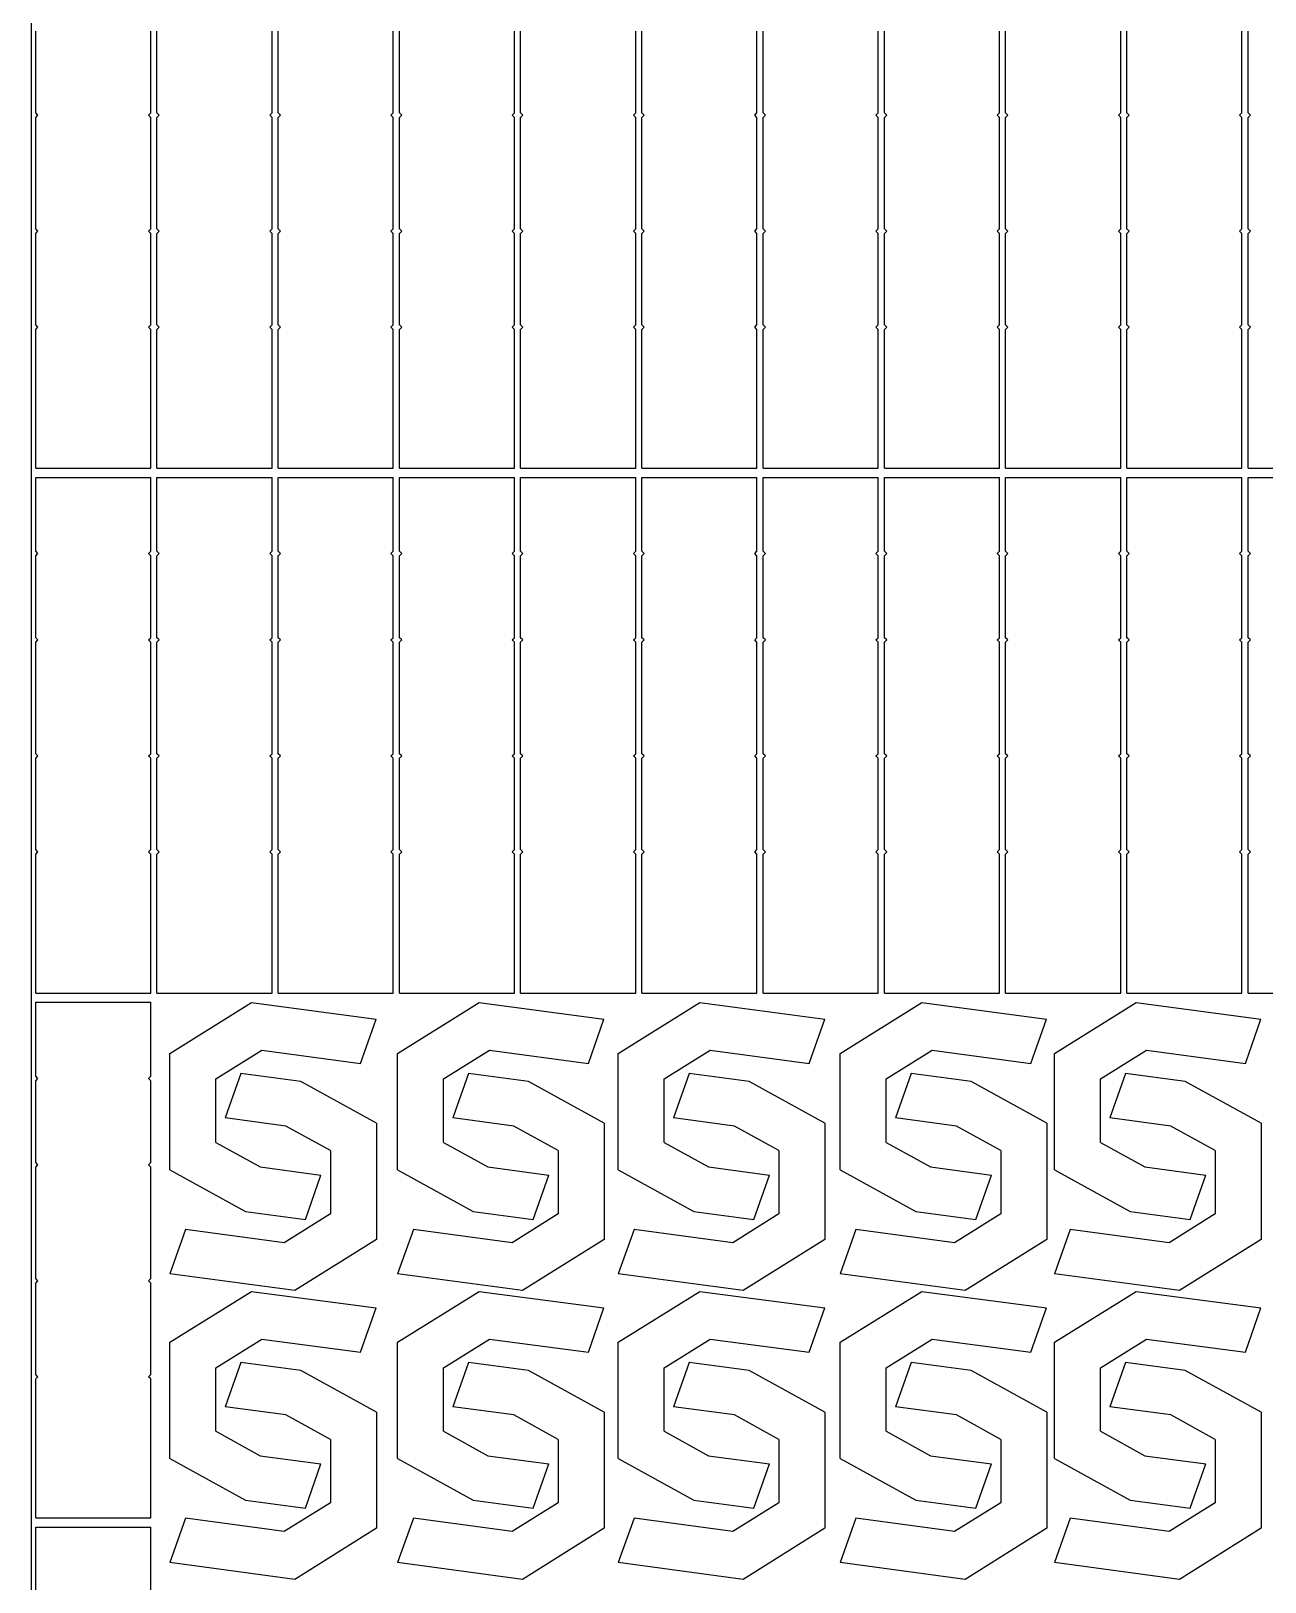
# Model space of a CAD drawing. Header units: millimetres. Extents: x 47861 to 59117, y 10924 to 15324.
# Drawn here: x 57617 to 58421, y 12038 to 13048 of the extents above; entities that cross this region are included whole.
import ezdxf

# ---------------------------------------------------------------- set-up
doc = ezdxf.new("R2010")
doc.units = ezdxf.units.MM

msp = doc.modelspace()

# ---------------------------------------------------------------- linework, layer by layer
at = {"color": 2}
for p, q in [((57617.3, 14809.5), (57617.3, 11009.5)), ((57620.3, 12995.1), (57620.3, 13048.4)), ((57695.3, 12995.1), (57695.3, 13048.4)), ((57699.3, 12995.1), (57699.3, 13048.4)), ((57774.3, 12995.1), (57774.3, 13048.4)), ((57778.3, 12995.1), (57778.3, 13048.4)), ((57853.3, 12995.1), (57853.3, 13048.4)), ((57857.3, 12995.1), (57857.3, 13048.4)), ((57932.3, 12995.1), (57932.3, 13048.4)), ((57936.3, 12995.1), (57936.3, 13048.4)), ((58011.3, 12995.1), (58011.3, 13048.4)), ((58015.3, 12995.1), (58015.3, 13048.4)), ((58090.3, 12995.1), (58090.3, 13048.4)), ((58094.3, 12995.1), (58094.3, 13048.4)), ((58169.3, 12995.1), (58169.3, 13048.4)), ((58173.3, 12995.1), (58173.3, 13048.4)), ((58248.3, 12995.1), (58248.3, 13048.4)), ((58252.3, 12995.1), (58252.3, 13048.4)), ((58327.3, 12995.1), (58327.3, 13048.4)), ((58331.3, 12995.1), (58331.3, 13048.4)), ((58406.3, 12995.1), (58406.3, 13048.4)), ((58410.3, 12995.1), (58410.3, 13048.4)), ((57621.8, 12993.6), (57620.3, 12995.1)), ((57620.3, 12992.1), (57621.8, 12993.6)), ((57620.3, 12919.5), (57620.3, 12992.1)), ((57693.8, 12993.6), (57695.3, 12995.1)), ((57695.3, 12992.1), (57693.8, 12993.6)), ((57695.3, 12919.5), (57695.3, 12992.1)), ((57700.8, 12993.6), (57699.3, 12995.1)), ((57699.3, 12992.1), (57700.8, 12993.6)), ((57699.3, 12919.5), (57699.3, 12992.1)), ((57772.8, 12993.6), (57774.3, 12995.1)), ((57774.3, 12992.1), (57772.8, 12993.6)), ((57774.3, 12919.5), (57774.3, 12992.1)), ((57779.8, 12993.6), (57778.3, 12995.1)), ((57778.3, 12992.1), (57779.8, 12993.6)), ((57778.3, 12919.5), (57778.3, 12992.1)), ((57851.8, 12993.6), (57853.3, 12995.1)), ((57853.3, 12992.1), (57851.8, 12993.6)), ((57853.3, 12919.5), (57853.3, 12992.1)), ((57858.8, 12993.6), (57857.3, 12995.1)), ((57857.3, 12992.1), (57858.8, 12993.6)), ((57857.3, 12919.5), (57857.3, 12992.1)), ((57930.8, 12993.6), (57932.3, 12995.1)), ((57932.3, 12992.1), (57930.8, 12993.6)), ((57932.3, 12919.5), (57932.3, 12992.1)), ((57937.8, 12993.6), (57936.3, 12995.1)), ((57936.3, 12992.1), (57937.8, 12993.6)), ((57936.3, 12919.5), (57936.3, 12992.1)), ((58009.8, 12993.6), (58011.3, 12995.1)), ((58011.3, 12992.1), (58009.8, 12993.6)), ((58011.3, 12919.5), (58011.3, 12992.1)), ((58016.8, 12993.6), (58015.3, 12995.1)), ((58015.3, 12992.1), (58016.8, 12993.6)), ((58015.3, 12919.5), (58015.3, 12992.1)), ((58088.8, 12993.6), (58090.3, 12995.1)), ((58090.3, 12992.1), (58088.8, 12993.6)), ((58090.3, 12919.5), (58090.3, 12992.1)), ((58095.8, 12993.6), (58094.3, 12995.1)), ((58094.3, 12992.1), (58095.8, 12993.6)), ((58094.3, 12919.5), (58094.3, 12992.1)), ((58167.8, 12993.6), (58169.3, 12995.1)), ((58169.3, 12992.1), (58167.8, 12993.6)), ((58169.3, 12919.5), (58169.3, 12992.1)), ((58174.8, 12993.6), (58173.3, 12995.1)), ((58173.3, 12992.1), (58174.8, 12993.6)), ((58173.3, 12919.5), (58173.3, 12992.1)), ((58246.8, 12993.6), (58248.3, 12995.1)), ((58248.3, 12992.1), (58246.8, 12993.6)), ((58248.3, 12919.5), (58248.3, 12992.1)), ((58253.8, 12993.6), (58252.3, 12995.1)), ((58252.3, 12992.1), (58253.8, 12993.6)), ((58252.3, 12919.5), (58252.3, 12992.1)), ((58325.8, 12993.6), (58327.3, 12995.1)), ((58327.3, 12992.1), (58325.8, 12993.6)), ((58327.3, 12919.5), (58327.3, 12992.1)), ((58332.8, 12993.6), (58331.3, 12995.1)), ((58331.3, 12992.1), (58332.8, 12993.6)), ((58331.3, 12919.5), (58331.3, 12992.1)), ((58404.8, 12993.6), (58406.3, 12995.1)), ((58406.3, 12992.1), (58404.8, 12993.6)), ((58406.3, 12919.5), (58406.3, 12992.1)), ((58411.8, 12993.6), (58410.3, 12995.1)), ((58410.3, 12992.1), (58411.8, 12993.6)), ((58410.3, 12919.5), (58410.3, 12992.1)), ((57621.8, 12918), (57620.3, 12919.5)), ((57620.3, 12916.5), (57621.8, 12918)), ((57693.8, 12918), (57695.3, 12919.5)), ((57695.3, 12916.5), (57693.8, 12918)), ((57700.8, 12918), (57699.3, 12919.5)), ((57699.3, 12916.5), (57700.8, 12918)), ((57772.8, 12918), (57774.3, 12919.5)), ((57774.3, 12916.5), (57772.8, 12918)), ((57779.8, 12918), (57778.3, 12919.5)), ((57778.3, 12916.5), (57779.8, 12918)), ((57851.8, 12918), (57853.3, 12919.5)), ((57853.3, 12916.5), (57851.8, 12918)), ((57858.8, 12918), (57857.3, 12919.5)), ((57857.3, 12916.5), (57858.8, 12918)), ((57930.8, 12918), (57932.3, 12919.5)), ((57932.3, 12916.5), (57930.8, 12918)), ((57937.8, 12918), (57936.3, 12919.5)), ((57936.3, 12916.5), (57937.8, 12918)), ((58009.8, 12918), (58011.3, 12919.5)), ((58011.3, 12916.5), (58009.8, 12918)), ((58016.8, 12918), (58015.3, 12919.5)), ((58015.3, 12916.5), (58016.8, 12918)), ((58088.8, 12918), (58090.3, 12919.5)), ((58090.3, 12916.5), (58088.8, 12918)), ((58095.8, 12918), (58094.3, 12919.5)), ((58094.3, 12916.5), (58095.8, 12918)), ((58167.8, 12918), (58169.3, 12919.5)), ((58169.3, 12916.5), (58167.8, 12918)), ((58174.8, 12918), (58173.3, 12919.5)), ((58173.3, 12916.5), (58174.8, 12918)), ((58246.8, 12918), (58248.3, 12919.5)), ((58248.3, 12916.5), (58246.8, 12918)), ((58253.8, 12918), (58252.3, 12919.5)), ((58252.3, 12916.5), (58253.8, 12918)), ((58325.8, 12918), (58327.3, 12919.5)), ((58327.3, 12916.5), (58325.8, 12918)), ((58332.8, 12918), (58331.3, 12919.5)), ((58331.3, 12916.5), (58332.8, 12918)), ((58404.8, 12918), (58406.3, 12919.5)), ((58406.3, 12916.5), (58404.8, 12918)), ((58411.8, 12918), (58410.3, 12919.5)), ((58410.3, 12916.5), (58411.8, 12918)), ((57620.3, 12857), (57620.3, 12916.5)), ((57695.3, 12857), (57695.3, 12916.5)), ((57699.3, 12857), (57699.3, 12916.5)), ((57774.3, 12857), (57774.3, 12916.5)), ((57778.3, 12857), (57778.3, 12916.5)), ((57853.3, 12857), (57853.3, 12916.5)), ((57857.3, 12857), (57857.3, 12916.5)), ((57932.3, 12857), (57932.3, 12916.5)), ((57936.3, 12857), (57936.3, 12916.5)), ((58011.3, 12857), (58011.3, 12916.5)), ((58015.3, 12857), (58015.3, 12916.5)), ((58090.3, 12857), (58090.3, 12916.5)), ((58094.3, 12857), (58094.3, 12916.5)), ((58169.3, 12857), (58169.3, 12916.5)), ((58173.3, 12857), (58173.3, 12916.5)), ((58248.3, 12857), (58248.3, 12916.5)), ((58252.3, 12857), (58252.3, 12916.5)), ((58327.3, 12857), (58327.3, 12916.5)), ((58331.3, 12857), (58331.3, 12916.5)), ((58406.3, 12857), (58406.3, 12916.5)), ((58410.3, 12857), (58410.3, 12916.5)), ((57621.8, 12855.5), (57620.3, 12857)), ((57693.8, 12855.5), (57695.3, 12857)), ((57700.8, 12855.5), (57699.3, 12857)), ((57772.8, 12855.5), (57774.3, 12857)), ((57779.8, 12855.5), (57778.3, 12857)), ((57851.8, 12855.5), (57853.3, 12857)), ((57858.8, 12855.5), (57857.3, 12857)), ((57930.8, 12855.5), (57932.3, 12857)), ((57937.8, 12855.5), (57936.3, 12857)), ((58009.8, 12855.5), (58011.3, 12857)), ((58016.8, 12855.5), (58015.3, 12857)), ((58088.8, 12855.5), (58090.3, 12857)), ((58095.8, 12855.5), (58094.3, 12857)), ((58167.8, 12855.5), (58169.3, 12857)), ((58174.8, 12855.5), (58173.3, 12857)), ((58246.8, 12855.5), (58248.3, 12857)), ((58253.8, 12855.5), (58252.3, 12857)), ((58325.8, 12855.5), (58327.3, 12857)), ((58332.8, 12855.5), (58331.3, 12857)), ((58404.8, 12855.5), (58406.3, 12857)), ((58411.8, 12855.5), (58410.3, 12857)), ((57620.3, 12854), (57621.8, 12855.5)), ((57620.3, 12763.5), (57620.3, 12854)), ((57695.3, 12854), (57693.8, 12855.5)), ((57695.3, 12763.5), (57695.3, 12854)), ((57699.3, 12854), (57700.8, 12855.5)), ((57699.3, 12763.5), (57699.3, 12854)), ((57774.3, 12854), (57772.8, 12855.5)), ((57774.3, 12763.5), (57774.3, 12854)), ((57778.3, 12854), (57779.8, 12855.5)), ((57778.3, 12763.5), (57778.3, 12854)), ((57853.3, 12854), (57851.8, 12855.5)), ((57853.3, 12763.5), (57853.3, 12854)), ((57857.3, 12854), (57858.8, 12855.5)), ((57857.3, 12763.5), (57857.3, 12854)), ((57932.3, 12854), (57930.8, 12855.5)), ((57932.3, 12763.5), (57932.3, 12854)), ((57936.3, 12854), (57937.8, 12855.5)), ((57936.3, 12763.5), (57936.3, 12854)), ((58011.3, 12854), (58009.8, 12855.5)), ((58011.3, 12763.5), (58011.3, 12854)), ((58015.3, 12854), (58016.8, 12855.5)), ((58015.3, 12763.5), (58015.3, 12854)), ((58090.3, 12854), (58088.8, 12855.5)), ((58090.3, 12763.5), (58090.3, 12854)), ((58094.3, 12854), (58095.8, 12855.5)), ((58094.3, 12763.5), (58094.3, 12854)), ((58169.3, 12854), (58167.8, 12855.5)), ((58169.3, 12763.5), (58169.3, 12854)), ((58173.3, 12854), (58174.8, 12855.5)), ((58173.3, 12763.5), (58173.3, 12854)), ((58248.3, 12854), (58246.8, 12855.5)), ((58248.3, 12763.5), (58248.3, 12854)), ((58252.3, 12854), (58253.8, 12855.5)), ((58252.3, 12763.5), (58252.3, 12854)), ((58327.3, 12854), (58325.8, 12855.5)), ((58327.3, 12763.5), (58327.3, 12854)), ((58331.3, 12854), (58332.8, 12855.5)), ((58331.3, 12763.5), (58331.3, 12854)), ((58406.3, 12854), (58404.8, 12855.5)), ((58406.3, 12763.5), (58406.3, 12854)), ((58410.3, 12854), (58411.8, 12855.5)), ((58410.3, 12763.5), (58410.3, 12854)), ((57620.3, 12763.5), (57695.3, 12763.5)), ((57620.3, 12709.4), (57620.3, 12757.5)), ((57620.3, 12757.5), (57695.3, 12757.5)), ((57695.3, 12709.4), (57695.3, 12757.5)), ((57699.3, 12763.5), (57774.3, 12763.5)), ((57699.3, 12709.4), (57699.3, 12757.5)), ((57699.3, 12757.5), (57774.3, 12757.5)), ((57774.3, 12709.4), (57774.3, 12757.5)), ((57778.3, 12763.5), (57853.3, 12763.5)), ((57778.3, 12709.4), (57778.3, 12757.5)), ((57778.3, 12757.5), (57853.3, 12757.5)), ((57853.3, 12709.4), (57853.3, 12757.5)), ((57857.3, 12763.5), (57932.3, 12763.5)), ((57857.3, 12709.4), (57857.3, 12757.5)), ((57857.3, 12757.5), (57932.3, 12757.5)), ((57932.3, 12709.4), (57932.3, 12757.5)), ((57936.3, 12763.5), (58011.3, 12763.5)), ((57936.3, 12709.4), (57936.3, 12757.5)), ((57936.3, 12757.5), (58011.3, 12757.5)), ((58011.3, 12709.4), (58011.3, 12757.5)), ((58015.3, 12763.5), (58090.3, 12763.5)), ((58015.3, 12709.4), (58015.3, 12757.5)), ((58015.3, 12757.5), (58090.3, 12757.5)), ((58090.3, 12709.4), (58090.3, 12757.5)), ((58094.3, 12763.5), (58169.3, 12763.5)), ((58094.3, 12709.4), (58094.3, 12757.5)), ((58094.3, 12757.5), (58169.3, 12757.5)), ((58169.3, 12709.4), (58169.3, 12757.5)), ((58173.3, 12763.5), (58248.3, 12763.5)), ((58173.3, 12709.4), (58173.3, 12757.5)), ((58173.3, 12757.5), (58248.3, 12757.5)), ((58248.3, 12709.4), (58248.3, 12757.5)), ((58252.3, 12763.5), (58327.3, 12763.5)), ((58252.3, 12709.4), (58252.3, 12757.5)), ((58252.3, 12757.5), (58327.3, 12757.5)), ((58327.3, 12709.4), (58327.3, 12757.5)), ((58331.3, 12763.5), (58406.3, 12763.5)), ((58331.3, 12709.4), (58331.3, 12757.5)), ((58331.3, 12757.5), (58406.3, 12757.5)), ((58406.3, 12709.4), (58406.3, 12757.5)), ((58410.3, 12763.5), (58485.3, 12763.5)), ((58410.3, 12709.4), (58410.3, 12757.5)), ((58410.3, 12757.5), (58485.3, 12757.5)), ((57621.8, 12707.9), (57620.3, 12709.4)), ((57620.3, 12706.4), (57621.8, 12707.9)), ((57620.3, 12653.1), (57620.3, 12706.4)), ((57693.8, 12707.9), (57695.3, 12709.4)), ((57695.3, 12706.4), (57693.8, 12707.9)), ((57695.3, 12653.1), (57695.3, 12706.4)), ((57700.8, 12707.9), (57699.3, 12709.4)), ((57699.3, 12706.4), (57700.8, 12707.9)), ((57699.3, 12653.1), (57699.3, 12706.4)), ((57772.8, 12707.9), (57774.3, 12709.4)), ((57774.3, 12706.4), (57772.8, 12707.9)), ((57774.3, 12653.1), (57774.3, 12706.4)), ((57779.8, 12707.9), (57778.3, 12709.4)), ((57778.3, 12706.4), (57779.8, 12707.9)), ((57778.3, 12653.1), (57778.3, 12706.4)), ((57851.8, 12707.9), (57853.3, 12709.4)), ((57853.3, 12706.4), (57851.8, 12707.9)), ((57853.3, 12653.1), (57853.3, 12706.4)), ((57858.8, 12707.9), (57857.3, 12709.4)), ((57857.3, 12706.4), (57858.8, 12707.9)), ((57857.3, 12653.1), (57857.3, 12706.4)), ((57930.8, 12707.9), (57932.3, 12709.4)), ((57932.3, 12706.4), (57930.8, 12707.9)), ((57932.3, 12653.1), (57932.3, 12706.4)), ((57937.8, 12707.9), (57936.3, 12709.4)), ((57936.3, 12706.4), (57937.8, 12707.9)), ((57936.3, 12653.1), (57936.3, 12706.4)), ((58009.8, 12707.9), (58011.3, 12709.4)), ((58011.3, 12706.4), (58009.8, 12707.9)), ((58011.3, 12653.1), (58011.3, 12706.4)), ((58016.8, 12707.9), (58015.3, 12709.4)), ((58015.3, 12706.4), (58016.8, 12707.9)), ((58015.3, 12653.1), (58015.3, 12706.4)), ((58088.8, 12707.9), (58090.3, 12709.4)), ((58090.3, 12706.4), (58088.8, 12707.9)), ((58090.3, 12653.1), (58090.3, 12706.4)), ((58095.8, 12707.9), (58094.3, 12709.4)), ((58094.3, 12706.4), (58095.8, 12707.9)), ((58094.3, 12653.1), (58094.3, 12706.4)), ((58167.8, 12707.9), (58169.3, 12709.4)), ((58169.3, 12706.4), (58167.8, 12707.9)), ((58169.3, 12653.1), (58169.3, 12706.4)), ((58174.8, 12707.9), (58173.3, 12709.4)), ((58173.3, 12706.4), (58174.8, 12707.9)), ((58173.3, 12653.1), (58173.3, 12706.4)), ((58246.8, 12707.9), (58248.3, 12709.4)), ((58248.3, 12706.4), (58246.8, 12707.9)), ((58248.3, 12653.1), (58248.3, 12706.4)), ((58253.8, 12707.9), (58252.3, 12709.4)), ((58252.3, 12706.4), (58253.8, 12707.9)), ((58252.3, 12653.1), (58252.3, 12706.4)), ((58325.8, 12707.9), (58327.3, 12709.4)), ((58327.3, 12706.4), (58325.8, 12707.9)), ((58327.3, 12653.1), (58327.3, 12706.4)), ((58332.8, 12707.9), (58331.3, 12709.4)), ((58331.3, 12706.4), (58332.8, 12707.9)), ((58331.3, 12653.1), (58331.3, 12706.4)), ((58404.8, 12707.9), (58406.3, 12709.4)), ((58406.3, 12706.4), (58404.8, 12707.9)), ((58406.3, 12653.1), (58406.3, 12706.4)), ((58411.8, 12707.9), (58410.3, 12709.4)), ((58410.3, 12706.4), (58411.8, 12707.9)), ((58410.3, 12653.1), (58410.3, 12706.4)), ((57621.8, 12651.6), (57620.3, 12653.1)), ((57620.3, 12650.1), (57621.8, 12651.6)), ((57620.3, 12577.5), (57620.3, 12650.1)), ((57693.8, 12651.6), (57695.3, 12653.1)), ((57695.3, 12650.1), (57693.8, 12651.6)), ((57695.3, 12577.5), (57695.3, 12650.1)), ((57700.8, 12651.6), (57699.3, 12653.1)), ((57699.3, 12650.1), (57700.8, 12651.6)), ((57699.3, 12577.5), (57699.3, 12650.1)), ((57772.8, 12651.6), (57774.3, 12653.1)), ((57774.3, 12650.1), (57772.8, 12651.6)), ((57774.3, 12577.5), (57774.3, 12650.1)), ((57779.8, 12651.6), (57778.3, 12653.1)), ((57778.3, 12650.1), (57779.8, 12651.6)), ((57778.3, 12577.5), (57778.3, 12650.1)), ((57851.8, 12651.6), (57853.3, 12653.1)), ((57853.3, 12650.1), (57851.8, 12651.6)), ((57853.3, 12577.5), (57853.3, 12650.1)), ((57858.8, 12651.6), (57857.3, 12653.1)), ((57857.3, 12650.1), (57858.8, 12651.6)), ((57857.3, 12577.5), (57857.3, 12650.1)), ((57930.8, 12651.6), (57932.3, 12653.1)), ((57932.3, 12650.1), (57930.8, 12651.6)), ((57932.3, 12577.5), (57932.3, 12650.1)), ((57937.8, 12651.6), (57936.3, 12653.1)), ((57936.3, 12650.1), (57937.8, 12651.6)), ((57936.3, 12577.5), (57936.3, 12650.1)), ((58009.8, 12651.6), (58011.3, 12653.1)), ((58011.3, 12650.1), (58009.8, 12651.6)), ((58011.3, 12577.5), (58011.3, 12650.1)), ((58016.8, 12651.6), (58015.3, 12653.1)), ((58015.3, 12650.1), (58016.8, 12651.6)), ((58015.3, 12577.5), (58015.3, 12650.1)), ((58088.8, 12651.6), (58090.3, 12653.1)), ((58090.3, 12650.1), (58088.8, 12651.6)), ((58090.3, 12577.5), (58090.3, 12650.1)), ((58095.8, 12651.6), (58094.3, 12653.1)), ((58094.3, 12650.1), (58095.8, 12651.6)), ((58094.3, 12577.5), (58094.3, 12650.1)), ((58167.8, 12651.6), (58169.3, 12653.1)), ((58169.3, 12650.1), (58167.8, 12651.6)), ((58169.3, 12577.5), (58169.3, 12650.1)), ((58174.8, 12651.6), (58173.3, 12653.1)), ((58173.3, 12650.1), (58174.8, 12651.6)), ((58173.3, 12577.5), (58173.3, 12650.1)), ((58246.8, 12651.6), (58248.3, 12653.1)), ((58248.3, 12650.1), (58246.8, 12651.6)), ((58248.3, 12577.5), (58248.3, 12650.1)), ((58253.8, 12651.6), (58252.3, 12653.1)), ((58252.3, 12650.1), (58253.8, 12651.6)), ((58252.3, 12577.5), (58252.3, 12650.1)), ((58325.8, 12651.6), (58327.3, 12653.1)), ((58327.3, 12650.1), (58325.8, 12651.6)), ((58327.3, 12577.5), (58327.3, 12650.1)), ((58332.8, 12651.6), (58331.3, 12653.1)), ((58331.3, 12650.1), (58332.8, 12651.6)), ((58331.3, 12577.5), (58331.3, 12650.1)), ((58404.8, 12651.6), (58406.3, 12653.1)), ((58406.3, 12650.1), (58404.8, 12651.6)), ((58406.3, 12577.5), (58406.3, 12650.1)), ((58411.8, 12651.6), (58410.3, 12653.1)), ((58410.3, 12650.1), (58411.8, 12651.6)), ((58410.3, 12577.5), (58410.3, 12650.1)), ((57621.8, 12576), (57620.3, 12577.5)), ((57620.3, 12574.5), (57621.8, 12576)), ((57620.3, 12515), (57620.3, 12574.5)), ((57693.8, 12576), (57695.3, 12577.5)), ((57695.3, 12574.5), (57693.8, 12576)), ((57695.3, 12515), (57695.3, 12574.5)), ((57700.8, 12576), (57699.3, 12577.5)), ((57699.3, 12574.5), (57700.8, 12576)), ((57699.3, 12515), (57699.3, 12574.5)), ((57772.8, 12576), (57774.3, 12577.5)), ((57774.3, 12574.5), (57772.8, 12576)), ((57774.3, 12515), (57774.3, 12574.5)), ((57779.8, 12576), (57778.3, 12577.5)), ((57778.3, 12574.5), (57779.8, 12576)), ((57778.3, 12515), (57778.3, 12574.5)), ((57851.8, 12576), (57853.3, 12577.5)), ((57853.3, 12574.5), (57851.8, 12576)), ((57853.3, 12515), (57853.3, 12574.5)), ((57858.8, 12576), (57857.3, 12577.5)), ((57857.3, 12574.5), (57858.8, 12576)), ((57857.3, 12515), (57857.3, 12574.5)), ((57930.8, 12576), (57932.3, 12577.5)), ((57932.3, 12574.5), (57930.8, 12576)), ((57932.3, 12515), (57932.3, 12574.5)), ((57937.8, 12576), (57936.3, 12577.5)), ((57936.3, 12574.5), (57937.8, 12576)), ((57936.3, 12515), (57936.3, 12574.5)), ((58009.8, 12576), (58011.3, 12577.5)), ((58011.3, 12574.5), (58009.8, 12576)), ((58011.3, 12515), (58011.3, 12574.5)), ((58016.8, 12576), (58015.3, 12577.5)), ((58015.3, 12574.5), (58016.8, 12576)), ((58015.3, 12515), (58015.3, 12574.5)), ((58088.8, 12576), (58090.3, 12577.5)), ((58090.3, 12574.5), (58088.8, 12576)), ((58090.3, 12515), (58090.3, 12574.5)), ((58095.8, 12576), (58094.3, 12577.5)), ((58094.3, 12574.5), (58095.8, 12576)), ((58094.3, 12515), (58094.3, 12574.5)), ((58167.8, 12576), (58169.3, 12577.5)), ((58169.3, 12574.5), (58167.8, 12576)), ((58169.3, 12515), (58169.3, 12574.5)), ((58174.8, 12576), (58173.3, 12577.5)), ((58173.3, 12574.5), (58174.8, 12576)), ((58173.3, 12515), (58173.3, 12574.5)), ((58246.8, 12576), (58248.3, 12577.5)), ((58248.3, 12574.5), (58246.8, 12576)), ((58248.3, 12515), (58248.3, 12574.5)), ((58253.8, 12576), (58252.3, 12577.5)), ((58252.3, 12574.5), (58253.8, 12576)), ((58252.3, 12515), (58252.3, 12574.5)), ((58325.8, 12576), (58327.3, 12577.5)), ((58327.3, 12574.5), (58325.8, 12576)), ((58327.3, 12515), (58327.3, 12574.5)), ((58332.8, 12576), (58331.3, 12577.5)), ((58331.3, 12574.5), (58332.8, 12576)), ((58331.3, 12515), (58331.3, 12574.5)), ((58404.8, 12576), (58406.3, 12577.5)), ((58406.3, 12574.5), (58404.8, 12576)), ((58406.3, 12515), (58406.3, 12574.5)), ((58411.8, 12576), (58410.3, 12577.5)), ((58410.3, 12574.5), (58411.8, 12576)), ((58410.3, 12515), (58410.3, 12574.5)), ((57621.8, 12513.5), (57620.3, 12515)), ((57620.3, 12512), (57621.8, 12513.5)), ((57693.8, 12513.5), (57695.3, 12515)), ((57695.3, 12512), (57693.8, 12513.5)), ((57700.8, 12513.5), (57699.3, 12515)), ((57699.3, 12512), (57700.8, 12513.5)), ((57772.8, 12513.5), (57774.3, 12515)), ((57774.3, 12512), (57772.8, 12513.5)), ((57779.8, 12513.5), (57778.3, 12515)), ((57778.3, 12512), (57779.8, 12513.5)), ((57851.8, 12513.5), (57853.3, 12515)), ((57853.3, 12512), (57851.8, 12513.5)), ((57858.8, 12513.5), (57857.3, 12515)), ((57857.3, 12512), (57858.8, 12513.5)), ((57930.8, 12513.5), (57932.3, 12515)), ((57932.3, 12512), (57930.8, 12513.5)), ((57937.8, 12513.5), (57936.3, 12515)), ((57936.3, 12512), (57937.8, 12513.5)), ((58009.8, 12513.5), (58011.3, 12515)), ((58011.3, 12512), (58009.8, 12513.5)), ((58016.8, 12513.5), (58015.3, 12515)), ((58015.3, 12512), (58016.8, 12513.5)), ((58088.8, 12513.5), (58090.3, 12515)), ((58090.3, 12512), (58088.8, 12513.5)), ((58095.8, 12513.5), (58094.3, 12515)), ((58094.3, 12512), (58095.8, 12513.5)), ((58167.8, 12513.5), (58169.3, 12515)), ((58169.3, 12512), (58167.8, 12513.5)), ((58174.8, 12513.5), (58173.3, 12515)), ((58173.3, 12512), (58174.8, 12513.5)), ((58246.8, 12513.5), (58248.3, 12515)), ((58248.3, 12512), (58246.8, 12513.5)), ((58253.8, 12513.5), (58252.3, 12515)), ((58252.3, 12512), (58253.8, 12513.5)), ((58325.8, 12513.5), (58327.3, 12515)), ((58327.3, 12512), (58325.8, 12513.5)), ((58332.8, 12513.5), (58331.3, 12515)), ((58331.3, 12512), (58332.8, 12513.5)), ((58404.8, 12513.5), (58406.3, 12515)), ((58406.3, 12512), (58404.8, 12513.5)), ((58411.8, 12513.5), (58410.3, 12515)), ((58410.3, 12512), (58411.8, 12513.5)), ((57620.3, 12421.5), (57620.3, 12512)), ((57695.3, 12421.5), (57695.3, 12512)), ((57699.3, 12421.5), (57699.3, 12512)), ((57774.3, 12421.5), (57774.3, 12512)), ((57778.3, 12421.5), (57778.3, 12512)), ((57853.3, 12421.5), (57853.3, 12512)), ((57857.3, 12421.5), (57857.3, 12512)), ((57932.3, 12421.5), (57932.3, 12512)), ((57936.3, 12421.5), (57936.3, 12512)), ((58011.3, 12421.5), (58011.3, 12512)), ((58015.3, 12421.5), (58015.3, 12512)), ((58090.3, 12421.5), (58090.3, 12512)), ((58094.3, 12421.5), (58094.3, 12512)), ((58169.3, 12421.5), (58169.3, 12512)), ((58173.3, 12421.5), (58173.3, 12512)), ((58248.3, 12421.5), (58248.3, 12512)), ((58252.3, 12421.5), (58252.3, 12512)), ((58327.3, 12421.5), (58327.3, 12512)), ((58331.3, 12421.5), (58331.3, 12512)), ((58406.3, 12421.5), (58406.3, 12512)), ((58410.3, 12421.5), (58410.3, 12512)), ((57620.3, 12421.5), (57695.3, 12421.5)), ((57620.3, 12367.4), (57620.3, 12415.5)), ((57620.3, 12415.5), (57695.3, 12415.5)), ((57695.3, 12367.4), (57695.3, 12415.5)), ((57699.3, 12421.5), (57774.3, 12421.5)), ((57707.6, 12382.1), (57760.9, 12415.4)), ((57760.9, 12415.4), (57842.2, 12404.5)), ((57778.3, 12421.5), (57853.3, 12421.5)), ((57856, 12382.1), (57909.3, 12415.4)), ((57857.3, 12421.5), (57932.3, 12421.5)), ((57909.3, 12415.4), (57990.6, 12404.5)), ((57936.3, 12421.5), (58011.3, 12421.5)), ((57999.8, 12382.1), (58053.1, 12415.4)), ((58015.3, 12421.5), (58090.3, 12421.5)), ((58053.1, 12415.4), (58134.4, 12404.5)), ((58094.3, 12421.5), (58169.3, 12421.5)), ((58144.4, 12382.1), (58197.6, 12415.4)), ((58173.3, 12421.5), (58248.3, 12421.5)), ((58197.6, 12415.4), (58279, 12404.5)), ((58252.3, 12421.5), (58327.3, 12421.5)), ((58284.1, 12382.1), (58337.3, 12415.4)), ((58331.3, 12421.5), (58406.3, 12421.5)), ((58337.3, 12415.4), (58418.7, 12404.5)), ((58410.3, 12421.5), (58485.3, 12421.5)), ((57832, 12375.6), (57842.2, 12404.5)), ((57980.4, 12375.6), (57990.6, 12404.5)), ((58124.2, 12375.6), (58134.4, 12404.5)), ((58268.8, 12375.6), (58279, 12404.5)), ((58408.5, 12375.6), (58418.7, 12404.5)), ((57707.6, 12306.4), (57707.6, 12382.1)), ((57737.6, 12365.5), (57767.6, 12384.2)), ((57767.6, 12384.2), (57832, 12375.6)), ((57856, 12306.4), (57856, 12382.1)), ((57886, 12365.5), (57916, 12384.2)), ((57916, 12384.2), (57980.4, 12375.6)), ((57999.8, 12306.4), (57999.8, 12382.1)), ((58029.8, 12365.5), (58059.8, 12384.2)), ((58059.8, 12384.2), (58124.2, 12375.6)), ((58144.4, 12306.4), (58144.4, 12382.1)), ((58174.4, 12365.5), (58204.4, 12384.2)), ((58204.4, 12384.2), (58268.8, 12375.6)), ((58284.1, 12306.4), (58284.1, 12382.1)), ((58314.1, 12365.5), (58344.1, 12384.2)), ((58344.1, 12384.2), (58408.5, 12375.6)), ((57621.8, 12365.9), (57620.3, 12367.4)), ((57620.3, 12364.4), (57621.8, 12365.9)), ((57620.3, 12311.1), (57620.3, 12364.4)), ((57693.8, 12365.9), (57695.3, 12367.4)), ((57695.3, 12364.4), (57693.8, 12365.9)), ((57695.3, 12311.1), (57695.3, 12364.4)), ((57737.6, 12324.2), (57737.6, 12365.5)), ((57754, 12369), (57743.7, 12340.1)), ((57793, 12363.8), (57754, 12369)), ((57842.3, 12336.6), (57793, 12363.8)), ((57886, 12324.2), (57886, 12365.5)), ((57902.4, 12369), (57892.1, 12340.1)), ((57941.4, 12363.8), (57902.4, 12369)), ((57990.7, 12336.6), (57941.4, 12363.8)), ((58029.8, 12324.2), (58029.8, 12365.5)), ((58046.2, 12369), (58035.9, 12340.1)), ((58085.2, 12363.8), (58046.2, 12369)), ((58134.5, 12336.6), (58085.2, 12363.8)), ((58174.4, 12324.2), (58174.4, 12365.5)), ((58190.8, 12369), (58180.5, 12340.1)), ((58229.8, 12363.8), (58190.8, 12369)), ((58279.1, 12336.6), (58229.8, 12363.8)), ((58314.1, 12324.2), (58314.1, 12365.5)), ((58330.5, 12369), (58320.2, 12340.1)), ((58369.4, 12363.8), (58330.5, 12369)), ((58418.8, 12336.6), (58369.4, 12363.8)), ((57783.4, 12334.8), (57743.7, 12340.1)), ((57812.3, 12318.9), (57783.4, 12334.8)), ((57842.3, 12336.6), (57842.3, 12260.9)), ((57931.8, 12334.8), (57892.1, 12340.1)), ((57960.7, 12318.9), (57931.8, 12334.8)), ((57990.7, 12336.6), (57990.7, 12260.9)), ((58075.6, 12334.8), (58035.9, 12340.1)), ((58104.5, 12318.9), (58075.6, 12334.8)), ((58134.5, 12336.6), (58134.5, 12260.9)), ((58220.2, 12334.8), (58180.5, 12340.1)), ((58249.1, 12318.9), (58220.2, 12334.8)), ((58279.1, 12336.6), (58279.1, 12260.9)), ((58359.9, 12334.8), (58320.2, 12340.1)), ((58388.8, 12318.9), (58359.9, 12334.8)), ((58418.8, 12336.6), (58418.8, 12260.9)), ((57737.6, 12324.2), (57766.5, 12308.2)), ((57886, 12324.2), (57914.9, 12308.2)), ((58029.8, 12324.2), (58058.7, 12308.2)), ((58174.4, 12324.2), (58203.3, 12308.2)), ((58314.1, 12324.2), (58343, 12308.2)), ((57621.8, 12309.6), (57620.3, 12311.1)), ((57693.8, 12309.6), (57695.3, 12311.1)), ((57812.3, 12318.9), (57812.3, 12277.6)), ((57960.7, 12318.9), (57960.7, 12277.6)), ((58104.5, 12318.9), (58104.5, 12277.6)), ((58249.1, 12318.9), (58249.1, 12277.6)), ((58388.8, 12318.9), (58388.8, 12277.6)), ((57620.3, 12308.1), (57621.8, 12309.6)), ((57620.3, 12235.5), (57620.3, 12308.1)), ((57695.3, 12308.1), (57693.8, 12309.6)), ((57695.3, 12235.5), (57695.3, 12308.1)), ((57707.6, 12306.4), (57757, 12279.2)), ((57766.5, 12308.2), (57806.2, 12302.9)), ((57796, 12274), (57806.2, 12302.9)), ((57856, 12306.4), (57905.4, 12279.2)), ((57914.9, 12308.2), (57954.6, 12302.9)), ((57944.4, 12274), (57954.6, 12302.9)), ((57999.8, 12306.4), (58049.2, 12279.2)), ((58058.7, 12308.2), (58098.4, 12302.9)), ((58088.2, 12274), (58098.4, 12302.9)), ((58144.4, 12306.4), (58193.8, 12279.2)), ((58203.3, 12308.2), (58243, 12302.9)), ((58232.8, 12274), (58243, 12302.9)), ((58284.1, 12306.4), (58333.5, 12279.2)), ((58343, 12308.2), (58382.7, 12302.9)), ((58372.5, 12274), (58382.7, 12302.9)), ((57757, 12279.2), (57796, 12274)), ((57812.3, 12277.6), (57782.3, 12258.8)), ((57905.4, 12279.2), (57944.4, 12274)), ((57960.7, 12277.6), (57930.8, 12258.8)), ((58049.2, 12279.2), (58088.2, 12274)), ((58104.5, 12277.6), (58074.6, 12258.8)), ((58193.8, 12279.2), (58232.8, 12274)), ((58249.1, 12277.6), (58219.1, 12258.8)), ((58333.5, 12279.2), (58372.5, 12274)), ((58388.8, 12277.6), (58358.8, 12258.8)), ((57718, 12267.4), (57707.7, 12238.5)), ((57782.3, 12258.8), (57718, 12267.4)), ((57842.3, 12260.9), (57789.1, 12227.7)), ((57866.4, 12267.4), (57856.1, 12238.5)), ((57930.8, 12258.8), (57866.4, 12267.4)), ((57990.7, 12260.9), (57937.5, 12227.7)), ((58010.2, 12267.4), (57999.9, 12238.5)), ((58074.6, 12258.8), (58010.2, 12267.4)), ((58134.5, 12260.9), (58081.3, 12227.7)), ((58154.7, 12267.4), (58144.5, 12238.5)), ((58219.1, 12258.8), (58154.7, 12267.4)), ((58279.1, 12260.9), (58225.9, 12227.7)), ((58294.4, 12267.4), (58284.2, 12238.5)), ((58358.8, 12258.8), (58294.4, 12267.4)), ((58418.8, 12260.9), (58365.6, 12227.7)), ((57621.8, 12234), (57620.3, 12235.5)), ((57620.3, 12232.5), (57621.8, 12234)), ((57620.3, 12173), (57620.3, 12232.5)), ((57693.8, 12234), (57695.3, 12235.5)), ((57695.3, 12232.5), (57693.8, 12234)), ((57695.3, 12173), (57695.3, 12232.5)), ((57789.1, 12227.7), (57707.7, 12238.5)), ((57937.5, 12227.7), (57856.1, 12238.5)), ((58081.3, 12227.7), (57999.9, 12238.5)), ((58225.9, 12227.7), (58144.5, 12238.5)), ((58365.6, 12227.7), (58284.2, 12238.5)), ((57707.6, 12193.9), (57760.9, 12227.1)), ((57760.9, 12227.1), (57842.2, 12216.3)), ((57856, 12193.9), (57909.3, 12227.1)), ((57909.3, 12227.1), (57990.6, 12216.3)), ((57999.8, 12193.9), (58053.1, 12227.1)), ((58053.1, 12227.1), (58134.4, 12216.3)), ((58144.4, 12193.9), (58197.6, 12227.1)), ((58197.6, 12227.1), (58279, 12216.3)), ((58284.1, 12193.9), (58337.3, 12227.1)), ((58337.3, 12227.1), (58418.7, 12216.3)), ((57832, 12187.4), (57842.2, 12216.3)), ((57980.4, 12187.4), (57990.6, 12216.3)), ((58124.2, 12187.4), (58134.4, 12216.3)), ((58268.8, 12187.4), (58279, 12216.3)), ((58408.5, 12187.4), (58418.7, 12216.3)), ((57707.6, 12118.2), (57707.6, 12193.9)), ((57737.6, 12177.2), (57767.6, 12196)), ((57767.6, 12196), (57832, 12187.4)), ((57856, 12118.2), (57856, 12193.9)), ((57886, 12177.2), (57916, 12196)), ((57916, 12196), (57980.4, 12187.4)), ((57999.8, 12118.2), (57999.8, 12193.9)), ((58029.8, 12177.2), (58059.8, 12196)), ((58059.8, 12196), (58124.2, 12187.4)), ((58144.4, 12118.2), (58144.4, 12193.9)), ((58174.4, 12177.2), (58204.4, 12196)), ((58204.4, 12196), (58268.8, 12187.4)), ((58284.1, 12118.2), (58284.1, 12193.9)), ((58314.1, 12177.2), (58344.1, 12196)), ((58344.1, 12196), (58408.5, 12187.4)), ((57754, 12180.8), (57743.7, 12151.9)), ((57793, 12175.6), (57754, 12180.8)), ((57902.4, 12180.8), (57892.1, 12151.9)), ((57941.4, 12175.6), (57902.4, 12180.8)), ((58046.2, 12180.8), (58035.9, 12151.9)), ((58085.2, 12175.6), (58046.2, 12180.8)), ((58190.8, 12180.8), (58180.5, 12151.9)), ((58229.8, 12175.6), (58190.8, 12180.8)), ((58330.5, 12180.8), (58320.2, 12151.9)), ((58369.4, 12175.6), (58330.5, 12180.8)), ((57621.8, 12171.5), (57620.3, 12173)), ((57620.3, 12170), (57621.8, 12171.5)), ((57620.3, 12079.5), (57620.3, 12170)), ((57693.8, 12171.5), (57695.3, 12173)), ((57695.3, 12170), (57693.8, 12171.5)), ((57695.3, 12079.5), (57695.3, 12170)), ((57737.6, 12135.9), (57737.6, 12177.2)), ((57842.3, 12148.4), (57793, 12175.6)), ((57886, 12135.9), (57886, 12177.2)), ((57990.7, 12148.4), (57941.4, 12175.6)), ((58029.8, 12135.9), (58029.8, 12177.2)), ((58134.5, 12148.4), (58085.2, 12175.6)), ((58174.4, 12135.9), (58174.4, 12177.2)), ((58279.1, 12148.4), (58229.8, 12175.6)), ((58314.1, 12135.9), (58314.1, 12177.2)), ((58418.8, 12148.4), (58369.4, 12175.6)), ((57783.4, 12146.6), (57743.7, 12151.9)), ((57931.8, 12146.6), (57892.1, 12151.9)), ((58075.6, 12146.6), (58035.9, 12151.9)), ((58220.2, 12146.6), (58180.5, 12151.9)), ((58359.9, 12146.6), (58320.2, 12151.9)), ((57812.3, 12130.6), (57783.4, 12146.6)), ((57842.3, 12148.4), (57842.3, 12072.7)), ((57960.7, 12130.6), (57931.8, 12146.6)), ((57990.7, 12148.4), (57990.7, 12072.7)), ((58104.5, 12130.6), (58075.6, 12146.6)), ((58134.5, 12148.4), (58134.5, 12072.7)), ((58249.1, 12130.6), (58220.2, 12146.6)), ((58279.1, 12148.4), (58279.1, 12072.7)), ((58388.8, 12130.6), (58359.9, 12146.6)), ((58418.8, 12148.4), (58418.8, 12072.7)), ((57737.6, 12135.9), (57766.5, 12120)), ((57812.3, 12130.6), (57812.3, 12089.3)), ((57886, 12135.9), (57914.9, 12120)), ((57960.7, 12130.6), (57960.7, 12089.3)), ((58029.8, 12135.9), (58058.7, 12120)), ((58104.5, 12130.6), (58104.5, 12089.3)), ((58174.4, 12135.9), (58203.3, 12120)), ((58249.1, 12130.6), (58249.1, 12089.3)), ((58314.1, 12135.9), (58343, 12120)), ((58388.8, 12130.6), (58388.8, 12089.3)), ((57766.5, 12120), (57806.2, 12114.7)), ((57914.9, 12120), (57954.6, 12114.7)), ((58058.7, 12120), (58098.4, 12114.7)), ((58203.3, 12120), (58243, 12114.7)), ((58343, 12120), (58382.7, 12114.7)), ((57707.6, 12118.2), (57757, 12091)), ((57796, 12085.8), (57806.2, 12114.7)), ((57856, 12118.2), (57905.4, 12091)), ((57944.4, 12085.8), (57954.6, 12114.7)), ((57999.8, 12118.2), (58049.2, 12091)), ((58088.2, 12085.8), (58098.4, 12114.7)), ((58144.4, 12118.2), (58193.8, 12091)), ((58232.8, 12085.8), (58243, 12114.7)), ((58284.1, 12118.2), (58333.5, 12091)), ((58372.5, 12085.8), (58382.7, 12114.7)), ((57757, 12091), (57796, 12085.8)), ((57812.3, 12089.3), (57782.3, 12070.6)), ((57905.4, 12091), (57944.4, 12085.8)), ((57960.7, 12089.3), (57930.8, 12070.6)), ((58049.2, 12091), (58088.2, 12085.8)), ((58104.5, 12089.3), (58074.6, 12070.6)), ((58193.8, 12091), (58232.8, 12085.8)), ((58249.1, 12089.3), (58219.1, 12070.6)), ((58333.5, 12091), (58372.5, 12085.8)), ((58388.8, 12089.3), (58358.8, 12070.6)), ((57620.3, 12079.5), (57695.3, 12079.5)), ((57718, 12079.2), (57707.7, 12050.3)), ((57782.3, 12070.6), (57718, 12079.2)), ((57866.4, 12079.2), (57856.1, 12050.3)), ((57930.8, 12070.6), (57866.4, 12079.2)), ((58010.2, 12079.2), (57999.9, 12050.3)), ((58074.6, 12070.6), (58010.2, 12079.2)), ((58154.7, 12079.2), (58144.5, 12050.3)), ((58219.1, 12070.6), (58154.7, 12079.2)), ((58294.4, 12079.2), (58284.2, 12050.3)), ((58358.8, 12070.6), (58294.4, 12079.2)), ((57620.3, 12025.4), (57620.3, 12073.5)), ((57620.3, 12073.5), (57695.3, 12073.5)), ((57695.3, 12025.4), (57695.3, 12073.5)), ((57842.3, 12072.7), (57789.1, 12039.4)), ((57990.7, 12072.7), (57937.5, 12039.4)), ((58134.5, 12072.7), (58081.3, 12039.4)), ((58279.1, 12072.7), (58225.9, 12039.4)), ((58418.8, 12072.7), (58365.6, 12039.4)), ((57789.1, 12039.4), (57707.7, 12050.3)), ((57937.5, 12039.4), (57856.1, 12050.3)), ((58081.3, 12039.4), (57999.9, 12050.3)), ((58225.9, 12039.4), (58144.5, 12050.3)), ((58365.6, 12039.4), (58284.2, 12050.3))]:
    msp.add_line(p, q, dxfattribs=at)

doc.saveas('drawing.dxf')
